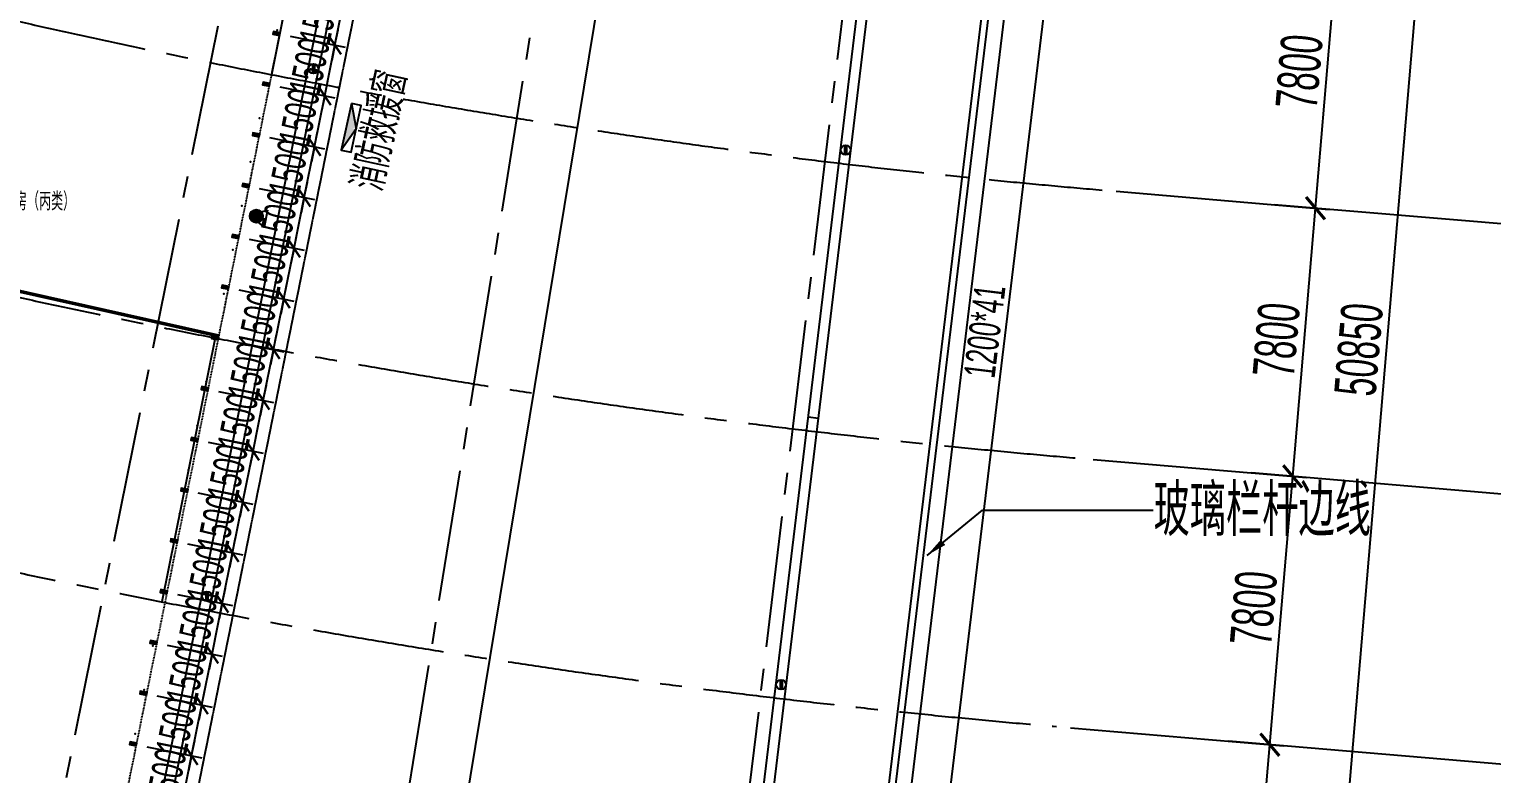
# Model space of a CAD drawing. Extents: x -668578 to 2331563, y -1202445 to 1620273.
# Drawn here: x 829603 to 871978, y 45600 to 67169 of the extents above; entities that cross this region are included whole.
import ezdxf
from ezdxf.enums import TextEntityAlignment as Align

# ---------------------------------------------------------------- set-up
doc = ezdxf.new("R2010")
doc.units = 0
for name, pattern in [('CENTER2', [28.575, 19.05, -3.175, 3.175, -3.175]), ('DASH', [0.35, 0.25, -0.1]), ('DOT2', [0.125, 0, -0.125])]:
    doc.linetypes.add(name, pattern=pattern)
doc.layers.get('0').update_dxf_attribs({"color": 8})
doc.layers.get('Defpoints').update_dxf_attribs({"color": 8})
for name, color, linetype in [('#文字', 8, 'Continuous'), ('#标注', 8, 'Continuous'), ('#轴线', 8, 'CENTER2'), ('A-AL', 8, 'Continuous'), ('A-FLOR-OTLN', 8, 'DOT2'), ('A-ROOF', 8, 'Continuous'), ('A-ROOF-DRAN', 8, 'Continuous'), ('A-WIND-FRAM', 8, 'Continuous'), ('BZ', 8, 'Continuous'), ('dim', 8, 'Continuous'), ('EQUIP_雨水斗', 8, 'Continuous'), ('WINDOW', 8, 'Continuous'), ('外轮廓', 8, 'Continuous'), ('建-文字', 8, 'Continuous'), ('建-消防-防火分区填充', 8, 'Continuous'), ('救援窗', 8, 'Continuous'), ('暖-消防-挡烟垂壁', 8, 'Continuous'), ('消防救援', 8, 'Continuous')]:
    doc.layers.add(name, color=color, linetype=linetype)
doc.styles.add('#文字', font='jrs.shx', dxfattribs={"width": 0.7, "bigfont": 'hztxt.shx'})
doc.styles.add('JHZX', font='jrs.shx', dxfattribs={"width": 0.6, "bigfont": 'jhz.shx'})
doc.styles.add('XD2008', font='xd-hzs.shx', dxfattribs={"width": 0.7, "bigfont": 'xd-hztxt.shx'})
doc.styles.add('图纸文字', font='txt.shx', dxfattribs={"width": 0.5, "bigfont": 'HZTXT.shx'})
doc.dimstyles.new('JZBZ-300', dxfattribs={"dimscale": 300, "dimtxt": 3, "dimasz": 1.5, "dimexe": 1, "dimexo": 1, "dimgap": 0.5, "dimtad": 1, "dimdec": 0, "dimdsep": 46, "dimtxsty": 'JHZX', "dimblk1": 'ARCHTICK', "dimblk2": 'ARCHTICK', "dimsah": 1, "dimcen": 0, "dimclrd": 1, "dimclre": 1, "dimclrt": 2, "dimazin": 2, "dimtfac": 1, "dimtdec": 0, "dimtix": 1, "dimtmove": 0, "dimatfit": 3, "dimfxl": 0, "dimtolj": 1, "dimlwd": -1, "dimlwe": -1, "dimarcsym": 0})
doc.dimstyles.new('JZBZ-400', dxfattribs={"dimscale": 400, "dimtxt": 3, "dimasz": 1.5, "dimexe": 1, "dimexo": 1, "dimgap": 0.5, "dimtad": 1, "dimdec": 0, "dimdsep": 46, "dimtxsty": 'JHZX', "dimblk1": 'ARCHTICK', "dimblk2": 'ARCHTICK', "dimsah": 1, "dimcen": 0, "dimclrd": 1, "dimclre": 1, "dimclrt": 2, "dimazin": 2, "dimtfac": 1, "dimtdec": 0, "dimtix": 1, "dimtmove": 0, "dimatfit": 3, "dimfxl": 0, "dimtolj": 1, "dimlwd": -1, "dimlwe": -1, "dimarcsym": 0})

# ---------------------------------------------------------------- blocks, each defined once
blk = doc.blocks.new('_ARCHTICK')
at = {"color": 0, "linetype": 'ByBlock', "const_width": 0.15}
blk.add_lwpolyline([(-0.5, -0.5), (0.5, 0.5)], dxfattribs=at)
blk = doc.blocks.new('*D2939')
at = {"layer": '#标注', "ltscale": 300, "transparency": 16777216}
for p, q in [((-1773, -1481), (-9342, -7863)), ((165914, -92056), (164727, -101884))]:
    blk.add_line(p, q, dxfattribs=at)
blk.add_arc((197092, 166179), 269610, 220.13382, 263.11563, dxfattribs=at)
at = {"layer": 'Defpoints', "color": 0, "ltscale": 300, "transparency": 16777216}
for p in [(197092, 166179), (-1467, -1224), (40380, -53208), (165962, -91659)]:
    blk.add_point(p, dxfattribs=at)
at = {"layer": '#标注', "ltscale": 300, "transparency": 16777216, "xscale": 600, "yscale": 600, "zscale": 600}
for p, rotation in [((-9036, -7605), 130.1338192809485), ((164775, -101487), 353.1156299250187)]:
    blk.add_blockref('_ARCHTICK', p, dxfattribs=dict(at, rotation=rotation))
at = {"layer": '#标注', "ltscale": 300, "transparency": 16777216, "insert": (69342, -70334), "char_height": 1200, "attachment_point": 5, "rotation": 331.6247, "style": 'JHZX'}
blk.add_mtext('\\A1;42.98°', dxfattribs=at)
blk = doc.blocks.new('*D2975')
at = {"layer": '#标注', "ltscale": 300, "transparency": 16777216}
for p, q in [((179960, -40061), (188529, -40789)), ((183823, -91423), (188130, -40755)), ((175652, -90728), (184221, -91457))]:
    blk.add_line(p, q, dxfattribs=at)
at = {"layer": 'Defpoints', "color": 0, "ltscale": 300, "transparency": 16777216}
for p in [(179561, -40027), (188130, -40755), (175254, -90694)]:
    blk.add_point(p, dxfattribs=at)
at = {"layer": '#标注', "ltscale": 300, "transparency": 16777216, "xscale": 600, "yscale": 600, "zscale": 600}
for p, rotation in [((188130, -40755), 85.14058418481615), ((183823, -91423), 265.1405841848161)]:
    blk.add_blockref('_ARCHTICK', p, dxfattribs=dict(at, rotation=rotation))
at = {"layer": '#标注', "ltscale": 300, "transparency": 16777216, "insert": (185179, -66021), "char_height": 1200, "attachment_point": 5, "rotation": 85.1406, "style": 'JHZX'}
blk.add_mtext('\\A1;50850', dxfattribs=at)
blk = doc.blocks.new('*D2952')
at = {"layer": '#标注', "ltscale": 300, "transparency": 16777216}
for p, q in [((176821, -76978), (182999, -77503)), ((181940, -85241), (182600, -77469)), ((176160, -84750), (182338, -85275))]:
    blk.add_line(p, q, dxfattribs=at)
at = {"layer": 'Defpoints', "color": 0, "ltscale": 300, "transparency": 16777216}
for p in [(176423, -76944), (182600, -77469), (175762, -84716)]:
    blk.add_point(p, dxfattribs=at)
at = {"layer": '#标注', "ltscale": 300, "transparency": 16777216, "xscale": 600, "yscale": 600, "zscale": 600}
for p, rotation in [((182600, -77469), 85.14058418481686), ((181940, -85241), 265.1405841848168)]:
    blk.add_blockref('_ARCHTICK', p, dxfattribs=dict(at, rotation=rotation))
at = {"layer": '#标注', "ltscale": 300, "transparency": 16777216, "insert": (181473, -81287), "char_height": 1200, "attachment_point": 5, "rotation": 85.1406, "style": 'JHZX'}
blk.add_mtext('\\A1;7800', dxfattribs=at)
blk = doc.blocks.new('*D2953')
at = {"layer": '#标注', "ltscale": 300, "transparency": 16777216}
for p, q in [((177482, -69206), (183660, -69731)), ((182600, -77469), (183261, -69697)), ((176821, -76978), (182999, -77503))]:
    blk.add_line(p, q, dxfattribs=at)
at = {"layer": 'Defpoints', "color": 0, "ltscale": 300, "transparency": 16777216}
for p in [(177083, -69172), (183261, -69697), (176423, -76944)]:
    blk.add_point(p, dxfattribs=at)
at = {"layer": '#标注', "ltscale": 300, "transparency": 16777216, "xscale": 600, "yscale": 600, "zscale": 600}
for p, rotation in [((183261, -69697), 85.1405841848153), ((182600, -77469), 265.1405841848153)]:
    blk.add_blockref('_ARCHTICK', p, dxfattribs=dict(at, rotation=rotation))
at = {"layer": '#标注', "ltscale": 300, "transparency": 16777216, "insert": (182134, -73515), "char_height": 1200, "attachment_point": 5, "rotation": 85.1406, "style": 'JHZX'}
blk.add_mtext('\\A1;7800', dxfattribs=at)
blk = doc.blocks.new('*D2954')
at = {"layer": '#标注', "ltscale": 300, "transparency": 16777216}
for p, q in [((178143, -61434), (184320, -61959)), ((183261, -69697), (183922, -61925)), ((177482, -69206), (183660, -69731))]:
    blk.add_line(p, q, dxfattribs=at)
at = {"layer": 'Defpoints', "color": 0, "ltscale": 300, "transparency": 16777216}
for p in [(177744, -61400), (183922, -61925), (177083, -69172)]:
    blk.add_point(p, dxfattribs=at)
at = {"layer": '#标注', "ltscale": 300, "transparency": 16777216, "xscale": 600, "yscale": 600, "zscale": 600}
for p, rotation in [((183922, -61925), 85.14058418481672), ((183261, -69697), 265.1405841848167)]:
    blk.add_blockref('_ARCHTICK', p, dxfattribs=dict(at, rotation=rotation))
at = {"layer": '#标注', "ltscale": 300, "transparency": 16777216, "insert": (182794, -65743), "char_height": 1200, "attachment_point": 5, "rotation": 85.1406, "style": 'JHZX'}
blk.add_mtext('\\A1;7800', dxfattribs=at)
blk = doc.blocks.new('*D2955')
at = {"layer": '#标注', "ltscale": 300, "transparency": 16777216}
for p, q in [((178803, -53662), (184981, -54187)), ((183922, -61925), (184583, -54153)), ((178143, -61434), (184320, -61959))]:
    blk.add_line(p, q, dxfattribs=at)
at = {"layer": 'Defpoints', "color": 0, "ltscale": 300, "transparency": 16777216}
for p in [(178405, -53628), (184583, -54153), (177744, -61400)]:
    blk.add_point(p, dxfattribs=at)
at = {"layer": '#标注', "ltscale": 300, "transparency": 16777216, "xscale": 600, "yscale": 600, "zscale": 600}
for p, rotation in [((184583, -54153), 85.14058418481656), ((183922, -61925), 265.1405841848165)]:
    blk.add_blockref('_ARCHTICK', p, dxfattribs=dict(at, rotation=rotation))
at = {"layer": '#标注', "ltscale": 300, "transparency": 16777216, "insert": (183455, -57971), "char_height": 1200, "attachment_point": 5, "rotation": 85.1406, "style": 'JHZX'}
blk.add_mtext('\\A1;7800', dxfattribs=at)
blk = doc.blocks.new('*U2976')
at = {"linetype": 'ByBlock'}
blk.add_line((20, 0), (0, 0), dxfattribs=at)
blk.add_circle((24, 0), 4, dxfattribs=at)
at = {"color": 253, "linetype": 'ByBlock', "style": 'JHZX', "width": 0.75}
blk.add_attdef('AXES', text='', height=4, dxfattribs=at).set_placement((24, 0), align=Align.MIDDLE_CENTER)
blk = doc.blocks.new('*D201')
at = {"layer": 'Defpoints', "color": 0, "ltscale": 300, "transparency": 16777216}
for p in [(832711, 46443), (834307, 46121), (832414, 44973)]:
    blk.add_point(p, dxfattribs=at)
at = {"layer": 'dim', "color": 1, "ltscale": 300, "transparency": 16777216}
for p, q in [((833005, 46384), (834601, 46062)), ((834307, 46121), (834396, 46562)), ((834010, 44651), (834307, 46121)), ((832708, 44914), (834305, 44591)), ((834010, 44651), (833921, 44210))]:
    blk.add_line(p, q, dxfattribs=at)
at = {"layer": 'dim', "color": 1, "ltscale": 300, "transparency": 16777216, "xscale": 450, "yscale": 450, "zscale": 450}
for p, rotation in [((834307, 46121), 258.5912288880856), ((834010, 44651), 78.5912288880856)]:
    blk.add_blockref('_ARCHTICK', p, dxfattribs=dict(at, rotation=rotation))
at = {"layer": 'dim', "color": 2, "ltscale": 300, "transparency": 16777216, "insert": (833571, 45505), "char_height": 900, "attachment_point": 5, "rotation": 78.5912, "style": 'JHZX'}
blk.add_mtext('\\A1;1500', dxfattribs=at)
blk = doc.blocks.new('*D202')
at = {"layer": 'Defpoints', "color": 0, "ltscale": 300, "transparency": 16777216}
for p in [(833008, 47914), (834604, 47592), (832711, 46443)]:
    blk.add_point(p, dxfattribs=at)
at = {"layer": 'dim', "color": 1, "ltscale": 300, "transparency": 16777216}
for p, q in [((834604, 47592), (834693, 48033)), ((833302, 47854), (834898, 47532)), ((834307, 46121), (834604, 47592)), ((833005, 46384), (834601, 46062)), ((834307, 46121), (834218, 45680))]:
    blk.add_line(p, q, dxfattribs=at)
at = {"layer": 'dim', "color": 1, "ltscale": 300, "transparency": 16777216, "xscale": 450, "yscale": 450, "zscale": 450}
for p, rotation in [((834604, 47592), 258.5912288880856), ((834307, 46121), 78.5912288880856)]:
    blk.add_blockref('_ARCHTICK', p, dxfattribs=dict(at, rotation=rotation))
at = {"layer": 'dim', "color": 2, "ltscale": 300, "transparency": 16777216, "insert": (833867, 46975), "char_height": 900, "attachment_point": 5, "rotation": 78.5912, "style": 'JHZX'}
blk.add_mtext('\\A1;1500', dxfattribs=at)
blk = doc.blocks.new('*D203')
at = {"layer": 'Defpoints', "color": 0, "ltscale": 300, "transparency": 16777216}
for p in [(833304, 49384), (834901, 49062), (833008, 47914)]:
    blk.add_point(p, dxfattribs=at)
at = {"layer": 'dim', "color": 1, "ltscale": 300, "transparency": 16777216}
for p, q in [((833598, 49325), (835195, 49003)), ((834901, 49062), (834990, 49503)), ((834604, 47592), (834901, 49062)), ((833302, 47854), (834898, 47532)), ((834604, 47592), (834515, 47150))]:
    blk.add_line(p, q, dxfattribs=at)
at = {"layer": 'dim', "color": 1, "ltscale": 300, "transparency": 16777216, "xscale": 450, "yscale": 450, "zscale": 450}
for p, rotation in [((834901, 49062), 258.5912288880856), ((834604, 47592), 78.5912288880856)]:
    blk.add_blockref('_ARCHTICK', p, dxfattribs=dict(at, rotation=rotation))
at = {"layer": 'dim', "color": 2, "ltscale": 300, "transparency": 16777216, "insert": (834164, 48445), "char_height": 900, "attachment_point": 5, "rotation": 78.5912, "style": 'JHZX'}
blk.add_mtext('\\A1;1500', dxfattribs=at)
blk = doc.blocks.new('*D204')
at = {"layer": 'Defpoints', "color": 0, "ltscale": 300, "transparency": 16777216}
for p in [(833601, 50854), (835197, 50532), (833304, 49384)]:
    blk.add_point(p, dxfattribs=at)
at = {"layer": 'dim', "color": 1, "ltscale": 300, "transparency": 16777216}
for p, q in [((835197, 50532), (835286, 50973)), ((833895, 50795), (835491, 50473)), ((834901, 49062), (835197, 50532)), ((833598, 49325), (835195, 49003)), ((834901, 49062), (834812, 48621))]:
    blk.add_line(p, q, dxfattribs=at)
at = {"layer": 'dim', "color": 1, "ltscale": 300, "transparency": 16777216, "xscale": 450, "yscale": 450, "zscale": 450}
for p, rotation in [((835197, 50532), 258.5912288880856), ((834901, 49062), 78.5912288880856)]:
    blk.add_blockref('_ARCHTICK', p, dxfattribs=dict(at, rotation=rotation))
at = {"layer": 'dim', "color": 2, "ltscale": 300, "transparency": 16777216, "insert": (834461, 49916), "char_height": 900, "attachment_point": 5, "rotation": 78.5912, "style": 'JHZX'}
blk.add_mtext('\\A1;1500', dxfattribs=at)
blk = doc.blocks.new('*D205')
at = {"layer": 'Defpoints', "color": 0, "ltscale": 300, "transparency": 16777216}
for p in [(833898, 52325), (835494, 52003), (833601, 50854)]:
    blk.add_point(p, dxfattribs=at)
at = {"layer": 'dim', "color": 1, "ltscale": 300, "transparency": 16777216}
for p, q in [((834192, 52265), (835788, 51943)), ((835494, 52003), (835583, 52444)), ((835197, 50532), (835494, 52003)), ((833895, 50795), (835491, 50473)), ((835197, 50532), (835108, 50091))]:
    blk.add_line(p, q, dxfattribs=at)
at = {"layer": 'dim', "color": 1, "ltscale": 300, "transparency": 16777216, "xscale": 450, "yscale": 450, "zscale": 450}
for p, rotation in [((835494, 52003), 258.5912288880856), ((835197, 50532), 78.5912288880856)]:
    blk.add_blockref('_ARCHTICK', p, dxfattribs=dict(at, rotation=rotation))
at = {"layer": 'dim', "color": 2, "ltscale": 300, "transparency": 16777216, "insert": (834757, 51386), "char_height": 900, "attachment_point": 5, "rotation": 78.5912, "style": 'JHZX'}
blk.add_mtext('\\A1;1500', dxfattribs=at)
blk = doc.blocks.new('*D206')
at = {"layer": 'Defpoints', "color": 0, "ltscale": 300, "transparency": 16777216}
for p in [(834194, 53795), (835791, 53473), (833898, 52325)]:
    blk.add_point(p, dxfattribs=at)
at = {"layer": 'dim', "color": 1, "ltscale": 300, "transparency": 16777216}
for p, q in [((835791, 53473), (835880, 53914)), ((834489, 53736), (836085, 53414)), ((835494, 52003), (835791, 53473)), ((834192, 52265), (835788, 51943)), ((835494, 52003), (835405, 51562))]:
    blk.add_line(p, q, dxfattribs=at)
at = {"layer": 'dim', "color": 1, "ltscale": 300, "transparency": 16777216, "xscale": 450, "yscale": 450, "zscale": 450}
for p, rotation in [((835791, 53473), 258.5912288880856), ((835494, 52003), 78.5912288880856)]:
    blk.add_blockref('_ARCHTICK', p, dxfattribs=dict(at, rotation=rotation))
at = {"layer": 'dim', "color": 2, "ltscale": 300, "transparency": 16777216, "insert": (835054, 52856), "char_height": 900, "attachment_point": 5, "rotation": 78.5912, "style": 'JHZX'}
blk.add_mtext('\\A1;1500', dxfattribs=at)
blk = doc.blocks.new('*D207')
at = {"layer": 'Defpoints', "color": 0, "ltscale": 300, "transparency": 16777216}
for p in [(834491, 55265), (836087, 54943), (834194, 53795)]:
    blk.add_point(p, dxfattribs=at)
at = {"layer": 'dim', "color": 1, "ltscale": 300, "transparency": 16777216}
for p, q in [((834785, 55206), (836381, 54884)), ((836087, 54943), (836176, 55384)), ((835791, 53473), (836087, 54943)), ((834489, 53736), (836085, 53414)), ((835791, 53473), (835702, 53032))]:
    blk.add_line(p, q, dxfattribs=at)
at = {"layer": 'dim', "color": 1, "ltscale": 300, "transparency": 16777216, "xscale": 450, "yscale": 450, "zscale": 450}
for p, rotation in [((836087, 54943), 258.5912288880856), ((835791, 53473), 78.5912288880856)]:
    blk.add_blockref('_ARCHTICK', p, dxfattribs=dict(at, rotation=rotation))
at = {"layer": 'dim', "color": 2, "ltscale": 300, "transparency": 16777216, "insert": (835351, 54327), "char_height": 900, "attachment_point": 5, "rotation": 78.5912, "style": 'JHZX'}
blk.add_mtext('\\A1;1500', dxfattribs=at)
blk = doc.blocks.new('*D208')
at = {"layer": 'Defpoints', "color": 0, "ltscale": 300, "transparency": 16777216}
for p in [(834788, 56736), (836384, 56414), (834491, 55265)]:
    blk.add_point(p, dxfattribs=at)
at = {"layer": 'dim', "color": 1, "ltscale": 300, "transparency": 16777216}
for p, q in [((836384, 56414), (836473, 56855)), ((835082, 56676), (836678, 56354)), ((836087, 54943), (836384, 56414)), ((834785, 55206), (836381, 54884)), ((836087, 54943), (835998, 54502))]:
    blk.add_line(p, q, dxfattribs=at)
at = {"layer": 'dim', "color": 1, "ltscale": 300, "transparency": 16777216, "xscale": 450, "yscale": 450, "zscale": 450}
for p, rotation in [((836384, 56414), 258.5912288880856), ((836087, 54943), 78.5912288880856)]:
    blk.add_blockref('_ARCHTICK', p, dxfattribs=dict(at, rotation=rotation))
at = {"layer": 'dim', "color": 2, "ltscale": 300, "transparency": 16777216, "insert": (835648, 55797), "char_height": 900, "attachment_point": 5, "rotation": 78.5912, "style": 'JHZX'}
blk.add_mtext('\\A1;1500', dxfattribs=at)
blk = doc.blocks.new('*D209')
at = {"layer": 'Defpoints', "color": 0, "ltscale": 300, "transparency": 16777216}
for p in [(835085, 58206), (836681, 57884), (834788, 56736)]:
    blk.add_point(p, dxfattribs=at)
at = {"layer": 'dim', "color": 1, "ltscale": 300, "transparency": 16777216}
for p, q in [((835379, 58147), (836975, 57825)), ((836681, 57884), (836770, 58325)), ((836384, 56414), (836681, 57884)), ((835082, 56676), (836678, 56354)), ((836384, 56414), (836295, 55973))]:
    blk.add_line(p, q, dxfattribs=at)
at = {"layer": 'dim', "color": 1, "ltscale": 300, "transparency": 16777216, "xscale": 450, "yscale": 450, "zscale": 450}
for p, rotation in [((836681, 57884), 258.5912288880856), ((836384, 56414), 78.5912288880856)]:
    blk.add_blockref('_ARCHTICK', p, dxfattribs=dict(at, rotation=rotation))
at = {"layer": 'dim', "color": 2, "ltscale": 300, "transparency": 16777216, "insert": (835944, 57268), "char_height": 900, "attachment_point": 5, "rotation": 78.5912, "style": 'JHZX'}
blk.add_mtext('\\A1;1500', dxfattribs=at)
blk = doc.blocks.new('*D210')
at = {"layer": 'Defpoints', "color": 0, "ltscale": 300, "transparency": 16777216}
for p in [(835381, 59677), (836978, 59354), (835085, 58206)]:
    blk.add_point(p, dxfattribs=at)
at = {"layer": 'dim', "color": 1, "ltscale": 300, "transparency": 16777216}
for p, q in [((836978, 59354), (837067, 59796)), ((835675, 59617), (837272, 59295)), ((836681, 57884), (836978, 59354)), ((835379, 58147), (836975, 57825)), ((836681, 57884), (836592, 57443))]:
    blk.add_line(p, q, dxfattribs=at)
at = {"layer": 'dim', "color": 1, "ltscale": 300, "transparency": 16777216, "xscale": 450, "yscale": 450, "zscale": 450}
for p, rotation in [((836978, 59354), 258.5912288880856), ((836681, 57884), 78.5912288880856)]:
    blk.add_blockref('_ARCHTICK', p, dxfattribs=dict(at, rotation=rotation))
at = {"layer": 'dim', "color": 2, "ltscale": 300, "transparency": 16777216, "insert": (836241, 58738), "char_height": 900, "attachment_point": 5, "rotation": 78.5912, "style": 'JHZX'}
blk.add_mtext('\\A1;1500', dxfattribs=at)
blk = doc.blocks.new('*D211')
at = {"layer": 'Defpoints', "color": 0, "ltscale": 300, "transparency": 16777216}
for p in [(835678, 61147), (837274, 60825), (835381, 59677)]:
    blk.add_point(p, dxfattribs=at)
at = {"layer": 'dim', "color": 1, "ltscale": 300, "transparency": 16777216}
for p, q in [((835972, 61088), (837568, 60765)), ((837274, 60825), (837363, 61266)), ((836978, 59354), (837274, 60825)), ((835675, 59617), (837272, 59295)), ((836978, 59354), (836889, 58913))]:
    blk.add_line(p, q, dxfattribs=at)
at = {"layer": 'dim', "color": 1, "ltscale": 300, "transparency": 16777216, "xscale": 450, "yscale": 450, "zscale": 450}
for p, rotation in [((837274, 60825), 258.5912288880856), ((836978, 59354), 78.5912288880856)]:
    blk.add_blockref('_ARCHTICK', p, dxfattribs=dict(at, rotation=rotation))
at = {"layer": 'dim', "color": 2, "ltscale": 300, "transparency": 16777216, "insert": (836538, 60208), "char_height": 900, "attachment_point": 5, "rotation": 78.5912, "style": 'JHZX'}
blk.add_mtext('\\A1;1500', dxfattribs=at)
blk = doc.blocks.new('*D212')
at = {"layer": 'Defpoints', "color": 0, "ltscale": 300, "transparency": 16777216}
for p in [(835975, 62617), (837571, 62295), (835678, 61147)]:
    blk.add_point(p, dxfattribs=at)
at = {"layer": 'dim', "color": 1, "ltscale": 300, "transparency": 16777216}
for p, q in [((837571, 62295), (837660, 62736)), ((836269, 62558), (837865, 62236)), ((837274, 60825), (837571, 62295)), ((835972, 61088), (837568, 60765)), ((837274, 60825), (837185, 60384))]:
    blk.add_line(p, q, dxfattribs=at)
at = {"layer": 'dim', "color": 1, "ltscale": 300, "transparency": 16777216, "xscale": 450, "yscale": 450, "zscale": 450}
for p, rotation in [((837571, 62295), 258.5912288880856), ((837274, 60825), 78.5912288880856)]:
    blk.add_blockref('_ARCHTICK', p, dxfattribs=dict(at, rotation=rotation))
at = {"layer": 'dim', "color": 2, "ltscale": 300, "transparency": 16777216, "insert": (836834, 61679), "char_height": 900, "attachment_point": 5, "rotation": 78.5912, "style": 'JHZX'}
blk.add_mtext('\\A1;1500', dxfattribs=at)
blk = doc.blocks.new('*D213')
at = {"layer": 'Defpoints', "color": 0, "ltscale": 300, "transparency": 16777216}
for p in [(836271, 64088), (837868, 63766), (835975, 62617)]:
    blk.add_point(p, dxfattribs=at)
at = {"layer": 'dim', "color": 1, "ltscale": 300, "transparency": 16777216}
for p, q in [((836565, 64028), (838162, 63706)), ((837868, 63766), (837957, 64207)), ((837571, 62295), (837868, 63766)), ((836269, 62558), (837865, 62236)), ((837571, 62295), (837482, 61854))]:
    blk.add_line(p, q, dxfattribs=at)
at = {"layer": 'dim', "color": 1, "ltscale": 300, "transparency": 16777216, "xscale": 450, "yscale": 450, "zscale": 450}
for p, rotation in [((837868, 63766), 258.5912288880856), ((837571, 62295), 78.5912288880856)]:
    blk.add_blockref('_ARCHTICK', p, dxfattribs=dict(at, rotation=rotation))
at = {"layer": 'dim', "color": 2, "ltscale": 300, "transparency": 16777216, "insert": (837131, 63149), "char_height": 900, "attachment_point": 5, "rotation": 78.5912, "style": 'JHZX'}
blk.add_mtext('\\A1;1500', dxfattribs=at)
blk = doc.blocks.new('*D214')
at = {"layer": 'Defpoints', "color": 0, "ltscale": 300, "transparency": 16777216}
for p in [(836568, 65558), (838164, 65236), (836271, 64088)]:
    blk.add_point(p, dxfattribs=at)
at = {"layer": 'dim', "color": 1, "ltscale": 300, "transparency": 16777216}
for p, q in [((836862, 65499), (838458, 65177)), ((838164, 65236), (838253, 65677)), ((837868, 63766), (838164, 65236)), ((836565, 64028), (838162, 63706)), ((837868, 63766), (837779, 63324))]:
    blk.add_line(p, q, dxfattribs=at)
at = {"layer": 'dim', "color": 1, "ltscale": 300, "transparency": 16777216, "xscale": 450, "yscale": 450, "zscale": 450}
for p, rotation in [((838164, 65236), 258.5912288880856), ((837868, 63766), 78.5912288880856)]:
    blk.add_blockref('_ARCHTICK', p, dxfattribs=dict(at, rotation=rotation))
at = {"layer": 'dim', "color": 2, "ltscale": 300, "transparency": 16777216, "insert": (837428, 64619), "char_height": 900, "attachment_point": 5, "rotation": 78.5912, "style": 'JHZX'}
blk.add_mtext('\\A1;1500', dxfattribs=at)
blk = doc.blocks.new('*D215')
at = {"layer": 'Defpoints', "color": 0, "ltscale": 300, "transparency": 16777216}
for p in [(836865, 67028), (838461, 66706), (836568, 65558)]:
    blk.add_point(p, dxfattribs=at)
at = {"layer": 'dim', "color": 1, "ltscale": 300, "transparency": 16777216}
for p, q in [((837159, 66969), (838755, 66647)), ((838461, 66706), (838550, 67147)), ((838164, 65236), (838461, 66706)), ((836862, 65499), (838458, 65177)), ((838164, 65236), (838075, 64795))]:
    blk.add_line(p, q, dxfattribs=at)
at = {"layer": 'dim', "color": 1, "ltscale": 300, "transparency": 16777216, "xscale": 450, "yscale": 450, "zscale": 450}
for p, rotation in [((838461, 66706), 258.5912288880855), ((838164, 65236), 78.59122888808552)]:
    blk.add_blockref('_ARCHTICK', p, dxfattribs=dict(at, rotation=rotation))
at = {"layer": 'dim', "color": 2, "ltscale": 300, "transparency": 16777216, "insert": (837725, 66090), "char_height": 900, "attachment_point": 5, "rotation": 78.5912, "style": 'JHZX'}
blk.add_mtext('\\A1;1500', dxfattribs=at)
blk = doc.blocks.new('*D216')
at = {"layer": 'Defpoints', "color": 0, "ltscale": 300, "transparency": 16777216}
for p in [(837162, 68499), (838758, 68177), (836865, 67028)]:
    blk.add_point(p, dxfattribs=at)
at = {"layer": 'dim', "color": 1, "ltscale": 300, "transparency": 16777216}
for p, q in [((837456, 68439), (839052, 68117)), ((838758, 68177), (838847, 68618)), ((838461, 66706), (838758, 68177)), ((837159, 66969), (838755, 66647)), ((838461, 66706), (838372, 66265))]:
    blk.add_line(p, q, dxfattribs=at)
at = {"layer": 'dim', "color": 1, "ltscale": 300, "transparency": 16777216, "xscale": 450, "yscale": 450, "zscale": 450}
for p, rotation in [((838758, 68177), 258.5912288880855), ((838461, 66706), 78.59122888808552)]:
    blk.add_blockref('_ARCHTICK', p, dxfattribs=dict(at, rotation=rotation))
at = {"layer": 'dim', "color": 2, "ltscale": 300, "transparency": 16777216, "insert": (838021, 67560), "char_height": 900, "attachment_point": 5, "rotation": 78.5912, "style": 'JHZX'}
blk.add_mtext('\\A1;1500', dxfattribs=at)
blk = doc.blocks.new('*D1304')
at = {"layer": '#标注', "ltscale": 300, "transparency": 16777216}
for p, q in [((854937, 33925), (860835, 82770)), ((859561, 82924), (861133, 82734)), ((853663, 34079), (855235, 33889))]:
    blk.add_line(p, q, dxfattribs=at)
at = {"layer": 'Defpoints', "color": 0, "ltscale": 300, "transparency": 16777216}
for p in [(859263, 82960), (860835, 82770), (853365, 34115)]:
    blk.add_point(p, dxfattribs=at)
at = {"layer": '#标注', "ltscale": 300, "transparency": 16777216, "xscale": 450, "yscale": 450, "zscale": 450}
for p, rotation in [((860835, 82770), 83.11562992501919), ((854937, 33925), 263.1156299250192)]:
    blk.add_blockref('_ARCHTICK', p, dxfattribs=dict(at, rotation=rotation))
at = {"layer": '#标注', "ltscale": 300, "transparency": 16777216, "insert": (857290, 58420), "char_height": 900, "width": 3437.94, "attachment_point": 5, "rotation": 83.1156, "style": 'JHZX'}
blk.add_mtext('\\A1;1200*41', dxfattribs=at)
blk = doc.blocks.new('A$C6e55dde9')
at = {"layer": '救援窗'}
h = blk.add_hatch(color=256, dxfattribs=at)
edge = h.paths.add_edge_path()
edge.add_arc((-839, -143), 839, 350.4779, 360)
edge.add_arc((839, -143), 839, 180, 189.5221)
edge.add_line((12, -282), (693, 0))
edge.add_line((693, 0), (-693, 0))
edge.add_line((-693, 0), (-12, -282))
edge = h.paths.add_edge_path()
edge.add_line((-12, -282), (0, -287))
edge.add_line((0, -287), (12, -282))
edge.add_arc((839, -143), 839, 180, 189.5221, ccw=False)
edge.add_arc((-839, -143), 839, -9.5221, 0, ccw=False)
blk.add_lwpolyline([(693, 0), (-693, 0), (-693, -287), (693, -287)], close=True, dxfattribs=at)
blk.add_lwpolyline([(693, 0), (0, -287), (-693, 0)], dxfattribs=at)
blk = doc.blocks.new('A$Cf5e5299f')
at = {"layer": '#标注', "ltscale": 300}
blk.add_blockref('A$C6e55dde9', (0, 0), dxfattribs=at)
at = {"layer": '#文字', "style": '图纸文字', "width": 0.7}
blk.add_text('消防救援窗', height=1000, dxfattribs=at).set_placement((-1646, -1458))
blk = doc.blocks.new('幕墙分隔')
for p, q in [((-40, -100), (40, 100)), ((0, 100), (0, -100))]:
    blk.add_line(p, q)
blk.add_lwpolyline([(-40, 100), (40, 100), (40, -100), (-40, -100)], close=True)
blk = doc.blocks.new('A$C4E971703')
at = {"layer": '暖-消防-挡烟垂壁', "color": 3, "linetype": 'DASH', "const_width": 100}
blk.add_lwpolyline([(147128, 20554), (160740, 17504)], dxfattribs=at)
blk = doc.blocks.new('A$C1BDD5639')
at = {"layer": '消防救援', "linetype": 'ByBlock'}
h = blk.add_hatch(color=256, dxfattribs=at)
h.dxf.hatch_style = 1
edge = h.paths.add_edge_path()
edge.add_arc((-283, 16), 191, 0, 360)
for p, q in [((-475, 16), (0, 254)), ((0, -254), (-475, 16)), ((0, 254), (0, -254))]:
    blk.add_line(p, q, dxfattribs=at)
blk.add_circle((-283, 16), 191, dxfattribs=at)
blk = doc.blocks.new('$TwtSys$00000139')
at = {"layer": 'EQUIP_雨水斗'}
for p, q in [((-19, 92), (-19, -92)), ((19, 92), (19, -92))]:
    blk.add_line(p, q, dxfattribs=at)
blk.add_circle((0, 0), 93.8, dxfattribs=at)
blk = doc.blocks.new('A$C47405904')
at = {"layer": 'A-AL'}
blk.add_lwpolyline([(-7022, -81198, 0.019317), (12906, -84262, 0.412397), (16280, -81597), (25756, -3110)], format="xyb", dxfattribs=at)
at = {"layer": 'A-FLOR-OTLN'}
blk.add_line((-7076, -80123), (1875, -35767), dxfattribs=at)
at = {"layer": 'A-ROOF'}
blk.add_line((4707, -70881), (9530, -41573), dxfattribs=at)
at = {"layer": 'A-ROOF-DRAN'}
for p, q in [((-5608, -77905), (3442, -33056)), ((-5254, -77667), (3737, -33111)), ((12413, -80681), (17933, -34963)), ((12151, -80348), (17599, -35226)), ((-824, -49141), (719, -41495)), ((-1307, -56591), (-1011, -56643)), ((14722, -59057), (15020, -59092))]:
    blk.add_line(p, q, dxfattribs=at)
at = {"layer": '外轮廓', "color": 3, "linetype": 'DASH', "ltscale": 5}
blk.add_lwpolyline([(-109158, 16478), (-135454, -11643, 0.41242), (-135330, -15318, 0.140163), (-7770, -80593, 0.412914), (-4719, -78556), (3836, -36160, 0.415851), (1787, -33095, -0.057061), (-44213, -18484, 0.041227), (-47955, -17165, 0.051572), (-52855, -16406), (-54407, -16327, -0.116659), (-64974, -13255, -0.058192), (-105484, 16602, 0.414617), (-109158, 16478)], format="xyb", close=True, dxfattribs=at)
at = {"layer": '外轮廓', "color": 3}
for points in [[(-7261, -80693, 0.019634), (12958, -83815, 0.412564), (15834, -81544), (21880, -31470)], [(-7184, -80504, 0.019595), (12980, -83616, 0.412564), (15636, -81520), (21657, -31648)]]:
    blk.add_lwpolyline(points, format="xyb", dxfattribs=at)
at = {"layer": '建-消防-防火分区填充'}
blk.add_line((-2465, -56768), (-4008, -64414), dxfattribs=at)
for p in [(-665, -47848), (-1179, -50397), (-1436, -51671), (-1693, -52945), (-1951, -54220), (-2208, -55494), (-2722, -58043), (-2979, -59317), (-3236, -60591), (-3494, -61866), (-3751, -63140), (-4265, -65689), (-4522, -66963), (-4779, -68238)]:
    blk.add_point(p, dxfattribs=at)
at = {"layer": 'A-WIND-FRAM', "xscale": -1, "rotation": 258.5912288881504}
for p in [(-685, -47946), (-981, -49417), (-1278, -50887), (-1575, -52357), (-1872, -53828), (-2168, -55298), (-2465, -56768), (-2762, -58239), (-3058, -59709), (-3355, -61180), (-3652, -62650), (-3948, -64120), (-4245, -65590), (-4542, -67061), (-4839, -68531)]:
    blk.add_blockref('幕墙分隔', p, dxfattribs=at)
at = {"layer": 'EQUIP_雨水斗', "xscale": 1.5, "yscale": 1.5, "zscale": 1.5}
for p in [(385, -48965), (15806, -51327), (-2701, -64256), (13936, -66814)]:
    blk.add_blockref('$TwtSys$00000139', p, dxfattribs=at)
at = {"layer": 'WINDOW'}
blk.add_blockref('A$C4E971703', (-163098, -74215), dxfattribs=at)
at = {"layer": '消防救援', "linetype": 'ByBlock', "rotation": 348.6353852312589}
blk.add_blockref('A$C1BDD5639', (-997, -53315), dxfattribs=at)
at = {"layer": '建-文字', "style": 'XD2008', "width": 0.7}
blk.add_text('生产用房（丙类）', height=525, dxfattribs=at).set_placement((-9311, -53075))
blk = doc.blocks.new('DSGDFG')
at = {"layer": '#标注', "ltscale": 300}
blk.add_arc((197092.2, 166179.2), 257800, 220.136073, 263.11563, dxfattribs=at)
at = {"layer": '#轴线', "ltscale": 200}
for p, q in [((145722.9, -88382.9), (159607.6, -19576.5)), ((155809.7, -90221), (166969.1, -20911.3)), ((165961.8, -91657.8), (174377.5, -21954.5))]:
    blk.add_line(p, q, dxfattribs=at)
for radius in [228400, 236200, 244000, 251800, 257800]:
    blk.add_arc((197092.2, 166179.2), radius, 218.438892, 265.140584, dxfattribs=at)
at = {"layer": '#标注', "xscale": 400, "yscale": 400, "rotation": 355.140584184863}
for p, values in [((182726.1, -61823.4), {'AXES': 'SE'}), ((182065.4, -69595.4), {'AXES': 'SD'}), ((181404.7, -77367.3), {'AXES': 'SC'})]:
    blk.add_blockref('*U2976', p, dxfattribs=at).add_auto_attribs(values)
at = {"layer": '#标注', "ltscale": 300}
dim = blk.add_angular_dim_3p(base=(40379.7, -53208.3), center=(197092.1, 166179.2), p1=(-1467, -1223.5), p2=(165961.7, -91658.5), dimstyle='JZBZ-400', override={"dimclrd": 256, "dimclre": 256, "dimclrt": 256}, dxfattribs=at)
dim.commit()
dim.dimension.update_dxf_attribs({"geometry": '*D2939', "text_midpoint": (69341.6, -70334.5)})
for p1, p2, distance, picture, middle in [((175253.6, -90694.2), (179561.2, -40026.9), -8600, '*D2975', (185179.4, -66021.3)), ((177744.1, -61399.8), (178404.9, -53627.9), -6200, '*D2955', (183455.1, -57971.3)), ((177083.4, -69171.8), (177744.1, -61399.8), -6200, '*D2954', (182794.3, -65743.3)), ((176422.6, -76943.8), (177083.4, -69171.8), -6200, '*D2953', (182133.6, -73515.2)), ((175761.9, -84715.7), (176422.6, -76943.8), -6200, '*D2952', (181472.8, -81287.2))]:
    dim = blk.add_aligned_dim(p1=p1, p2=p2, distance=distance, dimstyle='JZBZ-400', override={"dimclrd": 256, "dimclre": 256, "dimclrt": 256}, dxfattribs=at)
    dim.commit()
    dim.dimension.update_dxf_attribs({"geometry": picture, "text_midpoint": middle})
blk = doc.blocks.new('HGDTRET')
at = {"layer": 'dim', "ltscale": 300}
for p1, p2, picture, middle in [((836864.8, 67028.4), (837161.5, 68498.7), '*D216', (838021.3, 67560.1)), ((836568.1, 65558), (836864.8, 67028.4), '*D215', (837724.6, 66089.7)), ((836271.4, 64087.6), (836568.1, 65558), '*D214', (837427.9, 64619.4)), ((835974.7, 62617.3), (836271.4, 64087.6), '*D213', (837131.2, 63149)), ((835678, 61146.9), (835974.7, 62617.3), '*D212', (836834.5, 61678.7)), ((835381.3, 59676.5), (835678, 61146.9), '*D211', (836537.8, 60208.3)), ((835084.6, 58206.2), (835381.3, 59676.5), '*D210', (836241, 58737.9)), ((834787.9, 56735.8), (835084.6, 58206.2), '*D209', (835944.3, 57267.6)), ((834491.1, 55265.5), (834787.9, 56735.8), '*D208', (835647.6, 55797.2)), ((834194.4, 53795.1), (834491.1, 55265.5), '*D207', (835350.9, 54326.8)), ((833897.7, 52324.7), (834194.4, 53795.1), '*D206', (835054.2, 52856.5)), ((833601, 50854.4), (833897.7, 52324.7), '*D205', (834757.5, 51386.1)), ((833304.3, 49384), (833601, 50854.4), '*D204', (834460.8, 49915.8)), ((833007.6, 47913.7), (833304.3, 49384), '*D203', (834164.1, 48445.4)), ((832710.9, 46443.3), (833007.6, 47913.7), '*D202', (833867.4, 46975)), ((832414.2, 44972.9), (832710.9, 46443.3), '*D201', (833570.6, 45504.7))]:
    dim = blk.add_aligned_dim(p1=p1, p2=p2, distance=-1628.4, dimstyle='JZBZ-300', dxfattribs=at)
    dim.commit()
    dim.dimension.update_dxf_attribs({"geometry": picture, "text_midpoint": middle})

msp = doc.modelspace()

# ---------------------------------------------------------------- block references
at = {"layer": '#标注'}
for name, p in [('HGDTRET', (0, 0)), ('DSGDFG', (682948.9, 123910))]:
    msp.add_blockref(name, p, dxfattribs=at)
at = {"layer": '#标注', "ltscale": 300, "rotation": 77.76794502368128}
msp.add_blockref('A$Cf5e5299f', (838791.5, 64344.9), dxfattribs=at)
at = {"layer": 'dim', "ltscale": 300}
msp.add_blockref('A$C47405904', (837451.5, 114994.4), dxfattribs=at)

# ---------------------------------------------------------------- texts
at = {"layer": '#文字', "style": '#文字', "width": 0.7}
msp.add_text('玻璃栏杆边线', height=1500, dxfattribs=at).set_placement((862178.9, 53236.6), align=Align.MIDDLE_LEFT)

# ---------------------------------------------------------------- dimensions: what is measured, and where the dimension line sits
at = {"layer": '#标注', "ltscale": 300}
dim = msp.add_aligned_dim(p1=(853365.4, 34114.8), p2=(859262.8, 82960.1), distance=-1583.3, text='1200*41', dimstyle='JZBZ-300', override={"dimclrd": 256, "dimclre": 256, "dimclrt": 256, "dimfxl": 200}, dxfattribs=at)
dim.commit()
dim.dimension.update_dxf_attribs({"geometry": '*D1304', "text_midpoint": (857290.3, 58419.6)})

# ---------------------------------------------------------------- leaders
at = {"layer": 'BZ', "ltscale": 300}
msp.add_leader([(855616.1, 51924.7), (857218.9, 53236.6), (862164, 53236.6)], dimstyle='JZBZ-400', override={"dimclrd": 256}, dxfattribs=at)

doc.saveas('drawing.dxf')
